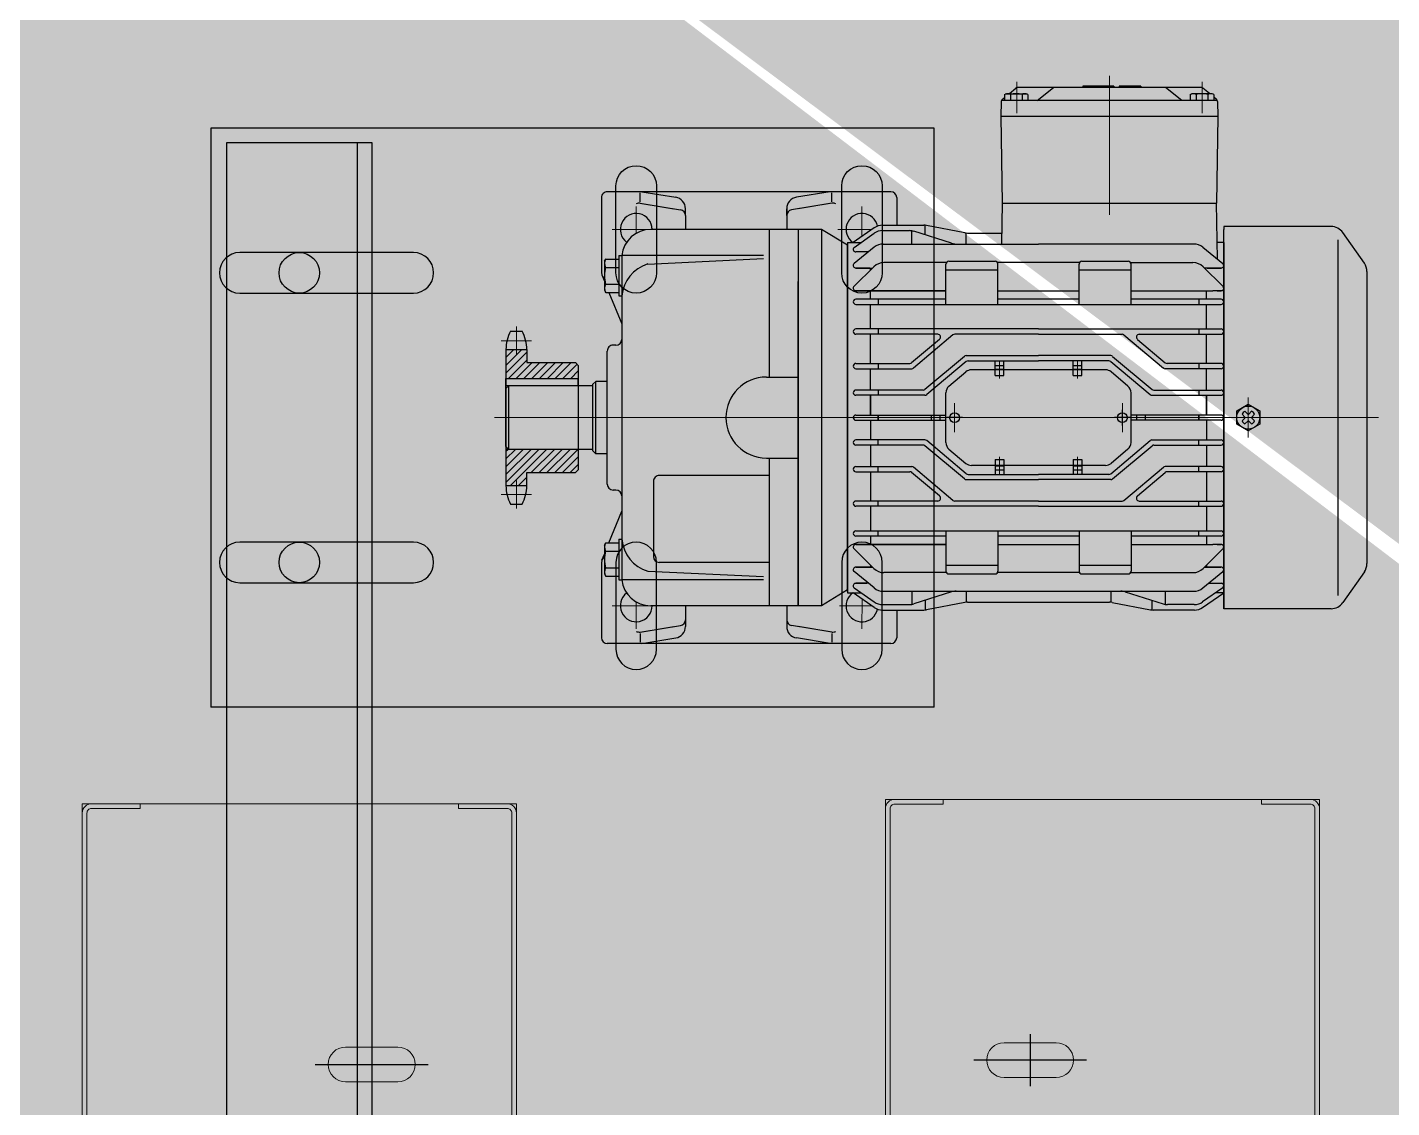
# Model space of a CAD drawing. Header units: millimetres. Extents: x 2370 to 266135, y -585395 to 33485.
# Drawn here: x 99415 to 100358, y 18239 to 18985 of the extents above; entities that cross this region are included whole.
import ezdxf
from ezdxf.lldxf.tags import DXFTag

# ---------------------------------------------------------------- set-up
doc = ezdxf.new("R2010")
doc.units = ezdxf.units.MM
for name, color, linetype, lineweight in [('0해치', 253, 'Continuous', 9), ('CENTER', 1, 'CENTER', 9), ('PANEL', 4, 'Continuous', 13)]:
    doc.layers.add(name, color=color, linetype=linetype, lineweight=lineweight)
for name, color, linetype in [('1', 1, 'CENTER2'), ('2', 1, 'CENTER'), ('3', 3, 'Continuous'), ('LMBM', 6, 'Continuous'), ('치수', 3, 'Continuous')]:
    doc.layers.add(name, color=color, linetype=linetype)
tags = doc.linetypes.add('CENTER', pattern=[2, 1.25, -0.25, 0.25, -0.25]).pattern_tags.tags
tags[10:11] = [DXFTag(74, 4), DXFTag(75, 0), DXFTag(340, '0'), DXFTag(46, 1.0), DXFTag(50, 0.0), DXFTag(44, 0.0), DXFTag(45, 0.0)]
tags[8:9] = [DXFTag(74, 4), DXFTag(75, 0), DXFTag(340, '0'), DXFTag(46, 1.0), DXFTag(50, 0.0), DXFTag(44, 0.0), DXFTag(45, 0.0)]
tags[6:7] = [DXFTag(74, 4), DXFTag(75, 0), DXFTag(340, '0'), DXFTag(46, 1.0), DXFTag(50, 0.0), DXFTag(44, 0.0), DXFTag(45, 0.0)]
tags[4:5] = [DXFTag(74, 4), DXFTag(75, 0), DXFTag(340, '0'), DXFTag(46, 1.0), DXFTag(50, 0.0), DXFTag(44, 0.0), DXFTag(45, 0.0)]
tags = doc.linetypes.add('CENTER2', pattern=[1.125, 0.75, -0.125, 0.125, -0.125]).pattern_tags.tags
tags[10:11] = [DXFTag(74, 4), DXFTag(75, 0), DXFTag(340, '0'), DXFTag(46, 1.0), DXFTag(50, 0.0), DXFTag(44, 0.0), DXFTag(45, 0.0)]
tags[8:9] = [DXFTag(74, 4), DXFTag(75, 0), DXFTag(340, '0'), DXFTag(46, 1.0), DXFTag(50, 0.0), DXFTag(44, 0.0), DXFTag(45, 0.0)]
tags[6:7] = [DXFTag(74, 4), DXFTag(75, 0), DXFTag(340, '0'), DXFTag(46, 1.0), DXFTag(50, 0.0), DXFTag(44, 0.0), DXFTag(45, 0.0)]
tags[4:5] = [DXFTag(74, 4), DXFTag(75, 0), DXFTag(340, '0'), DXFTag(46, 1.0), DXFTag(50, 0.0), DXFTag(44, 0.0), DXFTag(45, 0.0)]
tags = doc.linetypes.add('HIDDEN', pattern=[0.375, 0.25, -0.125]).pattern_tags.tags
tags[6:7] = [DXFTag(74, 4), DXFTag(75, 0), DXFTag(340, '0'), DXFTag(46, 1.0), DXFTag(50, 0.0), DXFTag(44, 0.0), DXFTag(45, 0.0)]
tags[4:5] = [DXFTag(74, 4), DXFTag(75, 0), DXFTag(340, '0'), DXFTag(46, 1.0), DXFTag(50, 0.0), DXFTag(44, 0.0), DXFTag(45, 0.0)]

# ---------------------------------------------------------------- blocks, each defined once
blk = doc.blocks.new('L50x6')
for p, q in [((0, 50), (1.5, 50)), ((0, 50), (0, 0)), ((6, 45.5), (6, 12.5)), ((12.5, 6), (45.5, 6)), ((0, 0), (50, 0)), ((50, 1.5), (50, 0))]:
    blk.add_line(p, q)
for centre, radius, start, end in [((1.5, 45.5), 4.5, 0, 90), ((12.5, 12.5), 6.5, 180, 270), ((45.5, 1.5), 4.5, 0, 90)]:
    blk.add_arc(centre, radius, start, end)
blk = doc.blocks.new('FQQQQ')
at = {"layer": '1'}
for p, q in [((44156.16, 10780.86), (44156.16, 10738.44)), ((44131.16, 10766.46), (44131.16, 10753.71)), ((44181.16, 10766.46), (44181.16, 10753.71)), ((44124.78, 10760.08), (44137.53, 10760.08)), ((44187.53, 10760.08), (44174.78, 10760.08)), ((44121.16, 10701.08), (44121.16, 10719.08)), ((44140.66, 10710.08), (44101.66, 10710.08)), ((44131.16, 10671.08), (44131.16, 10689.08)), ((44150.66, 10680.08), (44111.66, 10680.08))]:
    blk.add_line(p, q, dxfattribs=at)
at = {"layer": 'LMBM', "color": 6}
blk.add_lwpolyline([(44212.16, 10783.83), (44200.16, 10791.83), (44112.16, 10791.83), (44100.16, 10783.83), (44100.16, 10780.83), (44120.16, 10780.83), (44120.16, 10775.83), (44100.16, 10775.83), (44100.16, 10746.83), (44212.16, 10746.83), (44212.16, 10775.83), (44192.16, 10775.83), (44192.16, 10780.83), (44212.16, 10780.83)], close=True, dxfattribs=at)
blk.add_circle((44131.16, 10760.08), 4.25, dxfattribs=at)
at = {"layer": 'PANEL', "color": 0, "linetype": 'Continuous', "ltscale": 8}
for p, q in [((44093.66, 10783.13), (44093.66, 10820.33)), ((44096.86, 10783.13), (44096.86, 10820.33)), ((44100.06, 10823.53), (44212.26, 10823.53)), ((44215.46, 10820.33), (44215.46, 10783.13)), ((44218.66, 10820.33), (44218.66, 10783.13)), ((44113.66, 10779.93), (44100.06, 10779.93)), ((44113.66, 10776.73), (44113.66, 10779.93)), ((44198.66, 10779.93), (44198.66, 10776.73)), ((44212.26, 10779.93), (44198.66, 10779.93)), ((44113.66, 10776.73), (44100.06, 10776.73)), ((44212.26, 10776.73), (44198.66, 10776.73)), ((44130.16, 10716.08), (44112.16, 10716.08)), ((44130.16, 10704.08), (44112.16, 10704.08)), ((44140.16, 10686.08), (44122.16, 10686.08)), ((44140.16, 10674.08), (44122.16, 10674.08))]:
    blk.add_line(p, q, dxfattribs=at)
for points in [[(44055.66, 10833.73, 0.414214), (44059.66, 10829.73), (44080.66, 10829.73, -0.414214), (44082.66, 10827.73), (44082.66, 10826.73), (44052.66, 10826.73), (44052.66, 10856.73), (44053.66, 10856.73, -0.414214), (44055.66, 10854.73)], [(44125.66, 10833.73, 0.414214), (44129.66, 10829.73), (44150.66, 10829.73, -0.414214), (44152.66, 10827.73), (44152.66, 10826.73), (44122.66, 10826.73), (44122.66, 10856.73), (44123.66, 10856.73, -0.414214), (44125.66, 10854.73)], [(44192.66, 10833.73, -0.414214), (44188.66, 10829.73), (44167.66, 10829.73, 0.414214), (44165.66, 10827.73), (44165.66, 10826.73), (44195.66, 10826.73), (44195.66, 10856.73), (44194.66, 10856.73, 0.414214), (44192.66, 10854.73)]]:
    blk.add_lwpolyline(points, format="xyb", close=True, dxfattribs=at)
blk.add_lwpolyline([(44100.06, 10826.73), (44212.26, 10826.73)], dxfattribs=at)
at = {"layer": 'PANEL', "color": 4, "linetype": 'HIDDEN'}
for points in [[(44082.76, 10593.28, 0.414214), (44084.36, 10591.68), (44101.16, 10591.68), (44101.16, 10590.08), (44084.36, 10590.08, -0.414214), (44081.16, 10593.28), (44081.16, 10766.88, -0.414214), (44084.36, 10770.08), (44101.16, 10770.08), (44101.16, 10768.48), (44084.36, 10768.48, 0.414214), (44082.76, 10766.88)], [(44229.56, 10593.28, -0.414214), (44227.96, 10591.68), (44211.16, 10591.68), (44211.16, 10590.08), (44227.96, 10590.08, 0.414214), (44231.16, 10593.28), (44231.16, 10766.88, 0.414214), (44227.96, 10770.08), (44211.16, 10770.08), (44211.16, 10768.48), (44227.96, 10768.48, -0.414214), (44229.56, 10766.88)]]:
    blk.add_lwpolyline(points, format="xyb", close=True, dxfattribs=at)
at = {"layer": 'PANEL', "color": 0, "linetype": 'Continuous', "ltscale": 8}
blk.add_lwpolyline([(44081.16, 10770.08), (44231.16, 10770.08), (44231.16, 10590.08), (44081.16, 10590.08)], close=True, dxfattribs=at)
for centre in [(44131.16, 10760.08), (44181.16, 10760.08)]:
    blk.add_circle(centre, 4.25, dxfattribs=at)
for centre, radius, start, end in [((44100.06, 10820.33), 6.4, 90, 180), ((44212.26, 10820.33), 6.4, 0, 90), ((44100.06, 10820.33), 3.2, 90, 180), ((44212.26, 10820.33), 3.2, 0, 90), ((44100.06, 10783.13), 6.4, 180, 270), ((44100.06, 10783.13), 3.2, 180, 270), ((44212.26, 10783.13), 3.2, 270, 0), ((44212.26, 10783.13), 6.4, 270, 0), ((44112.16, 10710.08), 6, 90, 270), ((44130.16, 10710.08), 6, 270, 90), ((44122.16, 10680.08), 6, 90, 270), ((44140.16, 10680.08), 6, 270, 90)]:
    blk.add_arc(centre, radius, start, end, dxfattribs=at)
at = {"xscale": -1, "rotation": 90}
blk.add_blockref('L50x6', (44093.66, 10826.73), dxfattribs=at)
blk = doc.blocks.new('234432534')
at = {"xscale": -1, "rotation": 180}
blk.add_blockref('FQQQQ', (-36865.51, 146823.69), dxfattribs=at)
blk = doc.blocks.new('FQQQQQQ')
at = {"layer": '1'}
for p, q in [((44799.54, 10780.86), (44799.54, 10738.44)), ((44774.54, 10766.46), (44774.54, 10753.71)), ((44824.54, 10766.46), (44824.54, 10753.71)), ((44768.17, 10760.08), (44780.92, 10760.08)), ((44830.92, 10760.08), (44818.17, 10760.08)), ((44834.54, 10701.08), (44834.54, 10719.08)), ((44815.04, 10710.08), (44854.04, 10710.08)), ((44824.54, 10671.08), (44824.54, 10689.08)), ((44805.04, 10680.08), (44844.04, 10680.08))]:
    blk.add_line(p, q, dxfattribs=at)
at = {"layer": 'LMBM', "color": 6}
blk.add_lwpolyline([(44855.54, 10783.83), (44843.54, 10791.83), (44755.54, 10791.83), (44743.54, 10783.83), (44743.54, 10780.83), (44763.54, 10780.83), (44763.54, 10775.83), (44743.54, 10775.83), (44743.54, 10746.83), (44855.54, 10746.83), (44855.54, 10775.83), (44835.54, 10775.83), (44835.54, 10780.83), (44855.54, 10780.83)], close=True, dxfattribs=at)
blk.add_circle((44774.54, 10760.08), 4.25, dxfattribs=at)
at = {"layer": 'PANEL', "color": 0, "linetype": 'Continuous', "ltscale": 8}
for p, q in [((44737.04, 10783.13), (44737.04, 10820.33)), ((44740.24, 10783.13), (44740.24, 10820.33)), ((44743.44, 10823.53), (44855.64, 10823.53)), ((44858.84, 10820.33), (44858.84, 10783.13)), ((44862.04, 10820.33), (44862.04, 10783.13)), ((44757.04, 10779.93), (44743.44, 10779.93)), ((44757.04, 10776.73), (44757.04, 10779.93)), ((44842.04, 10779.93), (44842.04, 10776.73)), ((44855.64, 10779.93), (44842.04, 10779.93)), ((44757.04, 10776.73), (44743.44, 10776.73)), ((44855.64, 10776.73), (44842.04, 10776.73)), ((44825.54, 10716.08), (44843.54, 10716.08)), ((44825.54, 10704.08), (44843.54, 10704.08)), ((44815.54, 10686.08), (44833.54, 10686.08)), ((44815.54, 10674.08), (44833.54, 10674.08))]:
    blk.add_line(p, q, dxfattribs=at)
for points in [[(44726.04, 10833.73, -0.414214), (44722.04, 10829.73), (44701.04, 10829.73, 0.414214), (44699.04, 10827.73), (44699.04, 10826.73), (44729.04, 10826.73), (44729.04, 10856.73), (44728.04, 10856.73, 0.414214), (44726.04, 10854.73)], [(44781.04, 10833.73, -0.414214), (44777.04, 10829.73), (44756.04, 10829.73, 0.414214), (44754.04, 10827.73), (44754.04, 10826.73), (44784.04, 10826.73), (44784.04, 10856.73), (44783.04, 10856.73, 0.414214), (44781.04, 10854.73)], [(44836.04, 10833.73, -0.414214), (44832.04, 10829.73), (44811.04, 10829.73, 0.414214), (44809.04, 10827.73), (44809.04, 10826.73), (44839.04, 10826.73), (44839.04, 10856.73), (44838.04, 10856.73, 0.414214), (44836.04, 10854.73)]]:
    blk.add_lwpolyline(points, format="xyb", close=True, dxfattribs=at)
blk.add_lwpolyline([(44743.44, 10826.73), (44855.64, 10826.73)], dxfattribs=at)
at = {"layer": 'PANEL', "color": 4, "linetype": 'HIDDEN'}
for points in [[(44726.14, 10593.28, 0.414214), (44727.74, 10591.68), (44744.54, 10591.68), (44744.54, 10590.08), (44727.74, 10590.08, -0.414214), (44724.54, 10593.28), (44724.54, 10766.88, -0.414214), (44727.74, 10770.08), (44744.54, 10770.08), (44744.54, 10768.48), (44727.74, 10768.48, 0.414214), (44726.14, 10766.88)], [(44872.94, 10593.28, -0.414214), (44871.34, 10591.68), (44854.54, 10591.68), (44854.54, 10590.08), (44871.34, 10590.08, 0.414214), (44874.54, 10593.28), (44874.54, 10766.88, 0.414214), (44871.34, 10770.08), (44854.54, 10770.08), (44854.54, 10768.48), (44871.34, 10768.48, -0.414214), (44872.94, 10766.88)]]:
    blk.add_lwpolyline(points, format="xyb", close=True, dxfattribs=at)
at = {"layer": 'PANEL', "color": 0, "linetype": 'Continuous', "ltscale": 8}
blk.add_lwpolyline([(44724.54, 10770.08), (44874.54, 10770.08), (44874.54, 10590.08), (44724.54, 10590.08)], close=True, dxfattribs=at)
for centre in [(44774.54, 10760.08), (44824.54, 10760.08)]:
    blk.add_circle(centre, 4.25, dxfattribs=at)
for centre, radius, start, end in [((44743.44, 10820.33), 6.4, 90, 180), ((44855.64, 10820.33), 6.4, 0, 90), ((44743.44, 10820.33), 3.2, 90, 180), ((44855.64, 10820.33), 3.2, 0, 90), ((44743.44, 10783.13), 6.4, 180, 270), ((44743.44, 10783.13), 3.2, 180, 270), ((44855.64, 10783.13), 3.2, 270, 0), ((44855.64, 10783.13), 6.4, 270, 0), ((44825.54, 10710.08), 6, 90, 270), ((44843.54, 10710.08), 6, 270, 90), ((44815.54, 10680.08), 6, 90, 270), ((44833.54, 10680.08), 6, 270, 90)]:
    blk.add_arc(centre, radius, start, end, dxfattribs=at)
at = {"xscale": -1, "rotation": 89.99999999999982}
blk.add_blockref('L50x6', (44737.04, 10826.73), dxfattribs=at)
blk = doc.blocks.new('23434D434')
at = {"xscale": -1}
blk.add_blockref('FQQQQQQ', (47864.06, 118686.51), dxfattribs=at)
blk = doc.blocks.new('T111')
at = {"layer": '치수', "color": 6, "linetype": 'Continuous'}
for p, q in [((40920.83, 9237.83), (41170.83, 9237.83)), ((40920.83, 9237.83), (40920.83, 9037.83)), ((41170.83, 9037.83), (41170.83, 9237.83)), ((40920.83, 9037.83), (41170.83, 9037.83))]:
    blk.add_line(p, q, dxfattribs=at)
for points in [[(40952.83, 9187.83), (40952.83, 9217.83, 1), (40938.83, 9217.83), (40938.83, 9187.83, 1)], [(41030.83, 9187.83), (41030.83, 9217.83, 1), (41016.83, 9217.83), (41016.83, 9187.83, 1)], [(41100.83, 9180.83), (41160.83, 9180.83, 1), (41160.83, 9194.83), (41100.83, 9194.83, 1)], [(40952.83, 9087.83), (40952.83, 9057.83, -1), (40938.83, 9057.83), (40938.83, 9087.83, -1)], [(41030.83, 9087.83), (41030.83, 9057.83, -1), (41016.83, 9057.83), (41016.83, 9087.83, -1)], [(41100.83, 9080.83), (41160.83, 9080.83, 1), (41160.83, 9094.83), (41100.83, 9094.83, 1)]]:
    blk.add_lwpolyline(points, format="xyb", close=True, dxfattribs=at)
blk = doc.blocks.new('SD')
for p, q in [((722.29, -127.34), (728.13, -122.44)), ((730.05, -121.74), (776.38, -121.74)), ((784.14, -127.34), (778.31, -122.44)), ((721.22, -129.64), (721.22, -146.84)), ((785.22, -129.64), (785.22, -146.84)), ((722.29, -149.14), (728.13, -154.04)), ((784.14, -149.14), (778.31, -154.04)), ((730.05, -154.74), (776.38, -154.74))]:
    blk.add_line(p, q)
for centre, start, end in [((730.05, -124.74), 90, 130), ((776.38, -124.74), 50, 90), ((724.22, -129.64), 130, 180), ((782.22, -129.64), 0, 50), ((724.22, -146.84), 180, 230), ((782.22, -146.84), 310, 0), ((730.05, -151.74), 230, 270), ((776.38, -151.74), 270, 310)]:
    blk.add_arc(centre, 3, start, end)
blk = doc.blocks.new('UUY')
h = blk.add_hatch()
h.set_pattern_fill('ANSI31', color=6, scale=0.6)
h.set_pattern_definition([(45, (-478288.1749, -22949.0333), (-1.347038418, 1.347038418), [])])
h.paths.add_polyline_path([(40661.2, 9613.45), (40661.2, 9625.93), (40654, 9625.93), (40654, 9621.45), (40637.2, 9621.45), (40636.2, 9620.45), (40636.2, 9613.45)])
h.paths.add_polyline_path([(40636.2, 9588.95), (40636.2, 9584.45), (40637.2, 9583.45), (40654, 9583.45), (40654, 9578.97), (40661.2, 9578.97), (40661.2, 9588.95)])
h = blk.add_hatch(color=256)
h.paths.add_polyline_path([(40441.83, 9488.45), (40441.83, 9487.95), (40449.31, 9487.95), (40449.31, 9488.45)])
h.paths.add_polyline_path([(40461.93, 9487.95), (40461.93, 9488.45), (40451.18, 9488.45), (40451.18, 9487.95)])
for p, q in [((40528.2, 9680.45), (40626.2, 9680.45)), ((40548.55, 9677.01), (40548.55, 9680.02)), ((40549.2, 9680.45), (40560.84, 9678.55)), ((40549.2, 9680.45), (40560.84, 9678.55)), ((40549.2, 9680.45), (40560.84, 9678.55)), ((40614.2, 9680.45), (40602.55, 9678.55)), ((40614.2, 9680.45), (40602.55, 9678.55)), ((40614.84, 9677.01), (40614.84, 9680.02)), ((40526.2, 9668.9), (40526.2, 9678.45)), ((40548.55, 9676.5), (40560.2, 9674.6)), ((40549.19, 9676.4), (40562.52, 9674.22)), ((40564.2, 9667.45), (40564.2, 9674.6)), ((40599.2, 9667.45), (40599.2, 9674.6)), ((40614.21, 9676.4), (40600.88, 9674.22)), ((40614.84, 9676.5), (40603.2, 9674.6)), ((40628.2, 9652.45), (40628.2, 9678.45)), ((40364.6, 9655.74), (40372.01, 9666.32)), ((40376.1, 9668.45), (40413.2, 9668.45)), ((40413.2, 9668.45), (40413.2, 9537.45)), ((40413.2, 9602.45), (40413.2, 9668.45)), ((40413.2, 9668.45), (40413.2, 9537.45)), ((40413.2, 9602.45), (40413.2, 9668.45)), ((40420.48, 9668.01), (40413.2, 9662.95)), ((40413.46, 9661.18), (40420.48, 9666.1)), ((40423.33, 9668.9), (40437.55, 9668.9)), ((40423.35, 9667.01), (40432.65, 9667.01)), ((40433.42, 9662.4), (40433.42, 9666.95)), ((40447.2, 9662.64), (40434.16, 9666.78)), ((40438.02, 9665.55), (40438.02, 9668.87)), ((40451.74, 9666.28), (40438.48, 9668.81)), ((40452.2, 9662.4), (40452.2, 9666.21)), ((40501.73, 9666.19), (40452.67, 9666.19)), ((40502.2, 9662.4), (40502.2, 9666.21)), ((40502.66, 9666.28), (40515.92, 9668.81)), ((40507.2, 9662.64), (40520.23, 9666.78)), ((40516.38, 9665.55), (40516.38, 9668.87)), ((40531.07, 9668.9), (40516.85, 9668.9)), ((40520.97, 9662.4), (40520.97, 9666.95)), ((40531.05, 9667.01), (40521.75, 9667.01)), ((40533.92, 9668), (40541.2, 9662.95)), ((40540.94, 9661.18), (40533.92, 9666.1)), ((40543.2, 9661.95), (40552.2, 9667.45)), ((40552.2, 9537.45), (40552.2, 9667.45)), ((40552.2, 9667.45), (40560.2, 9667.45)), ((40560.2, 9667.45), (40560.2, 9555.45)), ((40560.2, 9667.45), (40611.2, 9667.45)), ((40560.2, 9537.45), (40560.2, 9667.45)), ((40560.2, 9539.18), (40560.2, 9665.72)), ((40570.24, 9616.45), (40570.24, 9667.45)), ((40373.8, 9541.02), (40373.8, 9663.89)), ((40413.2, 9541.95), (40413.2, 9662.95)), ((40413.2, 9662.95), (40415.98, 9662.95)), ((40413.2, 9662.95), (40413.86, 9662.95)), ((40413.2, 9662.95), (40415.98, 9662.95)), ((40420.39, 9661.28), (40413.46, 9655.64)), ((40506.46, 9662.4), (40423.55, 9662.4)), ((40530.85, 9662.4), (40506.46, 9662.4)), ((40534.01, 9661.28), (40540.94, 9655.64)), ((40543.2, 9662.95), (40538.41, 9662.95)), ((40543.2, 9662.95), (40538.41, 9662.95)), ((40543.2, 9662.95), (40540.54, 9662.95)), ((40543.2, 9662.95), (40540.54, 9662.95)), ((40543.2, 9662.95), (40540.54, 9662.95)), ((40543.2, 9662.95), (40540.54, 9662.95)), ((40543.2, 9541.95), (40543.2, 9662.95)), ((40543.2, 9541.95), (40543.2, 9662.95)), ((40543.2, 9662.45), (40543.2, 9660.45)), ((40543.2, 9542.45), (40543.2, 9662.45)), ((40543.2, 9662.45), (40543.2, 9660.45)), ((40543.2, 9542.45), (40543.2, 9662.45)), ((40543.2, 9662.45), (40543.2, 9660.45)), ((40543.2, 9542.95), (40543.2, 9661.95)), ((40543.2, 9660.45), (40543.2, 9544.45)), ((40543.2, 9660.45), (40543.2, 9544.45)), ((40418.38, 9659.64), (40414.1, 9659.64)), ((40445.35, 9655.98), (40423.82, 9655.98)), ((40445.2, 9641.55), (40445.2, 9655.45)), ((40462.2, 9656.45), (40446.2, 9656.45)), ((40463.05, 9655.98), (40491.35, 9655.98)), ((40463.2, 9641.55), (40463.2, 9655.45)), ((40491.2, 9641.55), (40491.2, 9655.45)), ((40508.2, 9656.45), (40492.2, 9656.45)), ((40509.05, 9655.98), (40530.58, 9655.98)), ((40509.2, 9641.55), (40509.2, 9655.45)), ((40536.02, 9659.64), (40540.3, 9659.64)), ((40540.3, 9659.64), (40536.5, 9659.64)), ((40572.24, 9658.45), (40621.2, 9658.45)), ((40612.2, 9655.5), (40572.24, 9657.36)), ((40622.2, 9658.45), (40621.2, 9658.45)), ((40621.2, 9644.45), (40621.2, 9658.45)), ((40621.2, 9547.45), (40621.2, 9657.45)), ((40622.2, 9644.45), (40622.2, 9658.45)), ((40626.75, 9657.23), (40622.2, 9657.23)), ((40627.2, 9656.45), (40626.75, 9657.23)), ((40627.2, 9646.45), (40627.2, 9656.45)), ((40363.7, 9552.03), (40363.7, 9652.87)), ((40420.31, 9654.54), (40413.46, 9647.79)), ((40414.1, 9654.1), (40419.87, 9654.1)), ((40419.87, 9654.1), (40414.16, 9654.1)), ((40419.2, 9653.44), (40419.2, 9654.1)), ((40463.2, 9653.45), (40445.2, 9653.45)), ((40509.2, 9653.45), (40491.2, 9653.45)), ((40534.09, 9654.54), (40540.94, 9647.79)), ((40540.3, 9654.1), (40534.53, 9654.1)), ((40535.2, 9653.44), (40535.2, 9654.1)), ((40535.46, 9654.1), (40540.3, 9654.1)), ((40570.24, 9652.45), (40608.24, 9652.45)), ((40626.75, 9654.34), (40622.2, 9654.34)), ((40628.05, 9651.7), (40627.2, 9649.6)), ((40415.5, 9646.25), (40414.1, 9646.25)), ((40414.1, 9646.25), (40417, 9646.25)), ((40445.2, 9646.25), (40417, 9646.25)), ((40419.2, 9643.35), (40419.2, 9646.25)), ((40491.2, 9646.25), (40463.2, 9646.25)), ((40509.2, 9646.25), (40540.3, 9646.25)), ((40540.3, 9646.25), (40509.2, 9646.25)), ((40540.3, 9646.25), (40509.2, 9646.25)), ((40535.2, 9643.35), (40535.2, 9646.25)), ((40540.3, 9646.25), (40538.34, 9646.25)), ((40539.84, 9646.25), (40540.3, 9646.25)), ((40610.24, 9624.45), (40610.24, 9650.45)), ((40626.75, 9648.57), (40622.2, 9648.57)), ((40627.2, 9646.45), (40626.75, 9645.68)), ((40414.1, 9643.35), (40445.2, 9643.35)), ((40463.2, 9641.55), (40414.1, 9641.55)), ((40419.2, 9633.05), (40419.2, 9641.55)), ((40421.77, 9643.35), (40421.77, 9641.55)), ((40463.2, 9643.35), (40491.2, 9643.35)), ((40509.2, 9641.55), (40463.2, 9641.55)), ((40509.2, 9643.35), (40540.3, 9643.35)), ((40540.3, 9641.55), (40509.2, 9641.55)), ((40532.63, 9643.35), (40532.63, 9641.55)), ((40535.2, 9633.05), (40535.2, 9641.55)), ((40625.61, 9645.68), (40621.2, 9634.81)), ((40622.2, 9644.45), (40621.2, 9644.45)), ((40626.75, 9645.68), (40622.2, 9645.68)), ((40477.2, 9633.05), (40414.1, 9633.05)), ((40421.77, 9633.05), (40421.77, 9631.25)), ((40477.2, 9633.05), (40540.3, 9633.05)), ((40532.63, 9633.05), (40532.63, 9631.25)), ((40659.6, 9632.31), (40655.6, 9632.31)), ((40442.39, 9631.25), (40414.1, 9631.25)), ((40419.2, 9621.15), (40419.2, 9631.25)), ((40443.03, 9629.49), (40433.38, 9621.39)), ((40447.66, 9631.02), (40434.03, 9619.59)), ((40477.2, 9631.25), (40448.3, 9631.25)), ((40477.2, 9631.25), (40506.1, 9631.25)), ((40506.74, 9631.02), (40520.37, 9619.59)), ((40511.37, 9629.49), (40521.02, 9621.39)), ((40512.01, 9631.25), (40540.3, 9631.25)), ((40535.2, 9621.15), (40535.2, 9631.25)), ((40623.2, 9627.45), (40624.2, 9627.45)), ((40451.59, 9623.62), (40437.97, 9612.19)), ((40452.24, 9623.85), (40477.2, 9623.85)), ((40502.16, 9623.85), (40477.2, 9623.85)), ((40502.8, 9623.62), (40516.43, 9612.19)), ((40570.24, 9622.45), (40608.24, 9622.45)), ((40626.2, 9625.45), (40626.2, 9579.45)), ((40661.2, 9625.93), (40654, 9625.93)), ((40654, 9625.93), (40654, 9621.45)), ((40661.2, 9578.97), (40661.2, 9625.93)), ((40414.1, 9621.15), (40432.73, 9621.15)), ((40414.1, 9619.35), (40433.39, 9619.35)), ((40419.2, 9611.95), (40419.2, 9619.35)), ((40419.2, 9611.95), (40419.2, 9619.35)), ((40421.77, 9621.15), (40421.77, 9619.35)), ((40452.25, 9621.82), (40438.62, 9610.39)), ((40452.89, 9622.05), (40477.2, 9622.05)), ((40462.2, 9616.95), (40462.2, 9622.05)), ((40465.2, 9620.45), (40462.2, 9620.45)), ((40465.2, 9619.15), (40462.2, 9619.15)), ((40465.2, 9616.95), (40465.2, 9622.05)), ((40501.51, 9622.05), (40477.2, 9622.05)), ((40489.2, 9616.95), (40489.2, 9622.05)), ((40492.2, 9620.45), (40489.2, 9620.45)), ((40492.2, 9619.15), (40489.2, 9619.15)), ((40492.2, 9616.95), (40492.2, 9622.05)), ((40502.15, 9621.82), (40515.77, 9610.39)), ((40540.3, 9619.35), (40521.01, 9619.35)), ((40540.3, 9621.15), (40521.66, 9621.15)), ((40532.63, 9621.15), (40532.63, 9619.35)), ((40535.2, 9611.95), (40535.2, 9619.35)), ((40535.2, 9611.95), (40535.2, 9619.35)), ((40636.2, 9620.45), (40637.2, 9621.45)), ((40636.2, 9584.45), (40636.2, 9620.45)), ((40654, 9621.45), (40637.2, 9621.45)), ((40465.2, 9616.95), (40462.2, 9616.95)), ((40465.2, 9616.95), (40462.2, 9616.95)), ((40492.2, 9616.95), (40489.2, 9616.95)), ((40492.2, 9616.95), (40489.2, 9616.95)), ((40571.2, 9616.45), (40560.2, 9616.45)), ((40626.2, 9614.95), (40630.2, 9614.95)), ((40626.2, 9614.95), (40626.2, 9589.95)), ((40630.2, 9614.95), (40631.2, 9613.95)), ((40630.2, 9614.95), (40630.2, 9589.95)), ((40631.2, 9613.95), (40631.2, 9590.95)), ((40631.2, 9613.45), (40660.2, 9613.45)), ((40636.2, 9613.45), (40661.2, 9613.45)), ((40660.2, 9613.45), (40660.2, 9591.45)), ((40660.2, 9613.45), (40661.2, 9612.45)), ((40437.33, 9611.95), (40414.1, 9611.95)), ((40437.98, 9610.15), (40414.1, 9610.15)), ((40419.2, 9603.35), (40419.2, 9610.15)), ((40421.77, 9611.95), (40421.77, 9610.15)), ((40516.42, 9610.15), (40540.3, 9610.15)), ((40517.07, 9611.95), (40540.3, 9611.95)), ((40532.63, 9611.95), (40532.63, 9610.15)), ((40535.2, 9603.35), (40535.2, 9610.15)), ((40661.2, 9612.45), (40661.2, 9592.45)), ((40402.53, 9603.61), (40403.51, 9602.62)), ((40403.54, 9604.62), (40404.53, 9603.64)), ((40405.85, 9604.62), (40404.87, 9603.64)), ((40406.87, 9603.61), (40405.89, 9602.62)), ((40448.2, 9605.15), (40448.2, 9599.75)), ((40448.2, 9605.15), (40448.2, 9599.75)), ((40448.2, 9605.15), (40448.2, 9599.75)), ((40448.2, 9605.15), (40448.2, 9599.75)), ((40403.51, 9602.28), (40402.53, 9601.3)), ((40404.53, 9601.26), (40403.54, 9600.28)), ((40404.87, 9601.26), (40405.85, 9600.28)), ((40405.89, 9602.28), (40406.87, 9601.3)), ((40414.1, 9603.35), (40445.2, 9603.35)), ((40414.1, 9601.55), (40445.2, 9601.55)), ((40419.2, 9594.75), (40419.2, 9601.55)), ((40419.2, 9601.55), (40419.2, 9594.75)), ((40419.2, 9601.55), (40419.2, 9594.75)), ((40421.77, 9601.55), (40421.77, 9603.35)), ((40421.77, 9603.35), (40421.77, 9601.55)), ((40440.2, 9603.35), (40440.2, 9601.55)), ((40443.2, 9603.35), (40443.2, 9601.55)), ((40445.5, 9602.45), (40450.9, 9602.45)), ((40445.5, 9602.45), (40450.9, 9602.45)), ((40445.5, 9602.45), (40450.9, 9602.45)), ((40445.5, 9602.45), (40450.9, 9602.45)), ((40503.5, 9602.45), (40508.9, 9602.45)), ((40540.3, 9603.35), (40509.2, 9603.35)), ((40540.3, 9601.55), (40509.2, 9601.55)), ((40511.2, 9603.35), (40511.2, 9601.55)), ((40514.2, 9603.35), (40514.2, 9601.55)), ((40532.63, 9601.55), (40532.63, 9603.35)), ((40532.63, 9603.35), (40532.63, 9601.55)), ((40535.2, 9594.75), (40535.2, 9601.55)), ((40535.2, 9601.55), (40535.2, 9594.75)), ((40535.2, 9601.55), (40535.2, 9594.75)), ((40437.98, 9594.75), (40414.1, 9594.75)), ((40421.77, 9592.95), (40421.77, 9594.75)), ((40452.25, 9583.09), (40438.62, 9594.52)), ((40502.15, 9583.09), (40515.77, 9594.52)), ((40516.42, 9594.75), (40540.3, 9594.75)), ((40532.63, 9592.95), (40532.63, 9594.75)), ((40437.33, 9592.95), (40414.1, 9592.95)), ((40419.2, 9592.95), (40419.2, 9585.55)), ((40419.2, 9592.95), (40419.2, 9585.55)), ((40451.59, 9581.29), (40437.97, 9592.72)), ((40502.8, 9581.29), (40516.43, 9592.72)), ((40517.07, 9592.95), (40540.3, 9592.95)), ((40535.2, 9592.95), (40535.2, 9585.55)), ((40535.2, 9592.95), (40535.2, 9585.55)), ((40626.2, 9589.95), (40630.2, 9589.95)), ((40630.2, 9589.95), (40631.2, 9590.95)), ((40631.2, 9591.45), (40660.2, 9591.45)), ((40636.2, 9591.45), (40636.2, 9588.95)), ((40636.2, 9591.45), (40661.2, 9591.45)), ((40660.2, 9591.45), (40661.2, 9592.45)), ((40661.2, 9592.45), (40661.2, 9588.95)), ((40414.1, 9585.55), (40433.39, 9585.55)), ((40421.77, 9583.75), (40421.77, 9585.55)), ((40447.66, 9573.89), (40434.03, 9585.32)), ((40462.2, 9587.95), (40462.2, 9582.85)), ((40465.2, 9587.95), (40462.2, 9587.95)), ((40465.2, 9587.95), (40462.2, 9587.95)), ((40465.2, 9585.75), (40462.2, 9585.75)), ((40465.2, 9587.95), (40465.2, 9582.85)), ((40489.2, 9587.95), (40489.2, 9582.85)), ((40492.2, 9587.95), (40489.2, 9587.95)), ((40492.2, 9587.95), (40489.2, 9587.95)), ((40492.2, 9585.75), (40489.2, 9585.75)), ((40492.2, 9587.95), (40492.2, 9582.85)), ((40506.74, 9573.89), (40520.37, 9585.32)), ((40540.3, 9585.55), (40521.01, 9585.55)), ((40532.63, 9583.75), (40532.63, 9585.55)), ((40571.2, 9588.45), (40560.2, 9588.45)), ((40570.24, 9537.45), (40570.24, 9588.45)), ((40661.2, 9588.95), (40636.2, 9588.95)), ((40414.1, 9583.75), (40432.73, 9583.75)), ((40419.2, 9583.75), (40419.2, 9573.65)), ((40443.03, 9575.42), (40433.38, 9583.52)), ((40452.24, 9581.05), (40477.2, 9581.05)), ((40452.89, 9582.85), (40477.2, 9582.85)), ((40465.2, 9584.45), (40462.2, 9584.45)), ((40501.51, 9582.85), (40477.2, 9582.85)), ((40502.16, 9581.05), (40477.2, 9581.05)), ((40492.2, 9584.45), (40489.2, 9584.45)), ((40511.37, 9575.42), (40521.02, 9583.52)), ((40540.3, 9583.75), (40521.66, 9583.75)), ((40535.2, 9583.75), (40535.2, 9573.65)), ((40637.2, 9583.45), (40636.2, 9584.45)), ((40654, 9583.45), (40637.2, 9583.45)), ((40654, 9578.97), (40654, 9583.45)), ((40623.2, 9577.45), (40624.2, 9577.45)), ((40661.2, 9578.97), (40654, 9578.97)), ((40442.39, 9573.65), (40414.1, 9573.65)), ((40477.2, 9571.85), (40414.1, 9571.85)), ((40419.2, 9571.85), (40419.2, 9563.35)), ((40421.77, 9571.85), (40421.77, 9573.65)), ((40477.2, 9573.65), (40448.3, 9573.65)), ((40477.2, 9573.65), (40506.1, 9573.65)), ((40477.2, 9571.85), (40540.3, 9571.85)), ((40512.01, 9573.65), (40540.3, 9573.65)), ((40532.63, 9571.85), (40532.63, 9573.65)), ((40535.2, 9571.85), (40535.2, 9563.35)), ((40659.6, 9572.6), (40655.6, 9572.6)), ((40625.61, 9559.22), (40621.2, 9570.1)), ((40463.2, 9563.35), (40414.1, 9563.35)), ((40414.1, 9561.55), (40445.2, 9561.55)), ((40419.2, 9561.55), (40419.2, 9558.65)), ((40419.2, 9561.55), (40419.2, 9558.65)), ((40421.77, 9561.55), (40421.77, 9563.35)), ((40445.2, 9563.35), (40445.2, 9549.45)), ((40509.2, 9563.35), (40463.2, 9563.35)), ((40463.2, 9563.35), (40463.2, 9549.45)), ((40463.2, 9561.55), (40491.2, 9561.55)), ((40491.2, 9563.35), (40491.2, 9549.45)), ((40540.3, 9563.35), (40509.2, 9563.35)), ((40509.2, 9563.35), (40509.2, 9549.45)), ((40509.2, 9561.55), (40540.3, 9561.55)), ((40532.63, 9561.55), (40532.63, 9563.35)), ((40535.2, 9561.55), (40535.2, 9558.65)), ((40420.31, 9550.36), (40413.46, 9557.11)), ((40415.5, 9558.65), (40414.1, 9558.65)), ((40414.1, 9558.65), (40417, 9558.65)), ((40445.2, 9558.65), (40417, 9558.65)), ((40491.2, 9558.65), (40463.2, 9558.65)), ((40509.2, 9558.65), (40540.3, 9558.65)), ((40540.3, 9558.65), (40509.2, 9558.65)), ((40540.3, 9558.65), (40509.2, 9558.65)), ((40534.09, 9550.36), (40540.94, 9557.11)), ((40540.3, 9558.65), (40538.34, 9558.65)), ((40539.84, 9558.65), (40540.3, 9558.65)), ((40622.2, 9560.45), (40621.2, 9560.45)), ((40621.2, 9546.45), (40621.2, 9560.45)), ((40622.2, 9546.45), (40622.2, 9560.45)), ((40626.75, 9559.22), (40622.2, 9559.22)), ((40626.75, 9556.34), (40622.2, 9556.34)), ((40627.2, 9558.45), (40626.75, 9559.22)), ((40627.2, 9548.45), (40627.2, 9558.45)), ((40560.2, 9537.45), (40560.2, 9555.45)), ((40628.05, 9553.2), (40627.2, 9555.31)), ((40628.2, 9526.45), (40628.2, 9552.45)), ((40364.6, 9549.16), (40372.01, 9538.58)), ((40364.6, 9549.16), (40372.01, 9538.58)), ((40420.39, 9543.62), (40413.46, 9549.26)), ((40418.93, 9550.8), (40414.1, 9550.8)), ((40414.1, 9550.8), (40419.87, 9550.8)), ((40415.36, 9547.71), (40415.7, 9528.45)), ((40445.35, 9548.92), (40423.82, 9548.92)), ((40463.2, 9551.45), (40445.2, 9551.45)), ((40462.2, 9548.45), (40446.2, 9548.45)), ((40463.05, 9548.92), (40491.35, 9548.92)), ((40509.2, 9551.45), (40491.2, 9551.45)), ((40508.2, 9548.45), (40492.2, 9548.45)), ((40509.05, 9548.92), (40530.58, 9548.92)), ((40534.01, 9543.62), (40540.94, 9549.26)), ((40540.3, 9550.8), (40534.53, 9550.8)), ((40535.2, 9551.46), (40535.2, 9550.8)), ((40535.46, 9550.8), (40540.3, 9550.8)), ((40612.2, 9549.41), (40572.24, 9547.54)), ((40626.75, 9550.56), (40622.2, 9550.56)), ((40626.75, 9547.68), (40622.2, 9547.68)), ((40627.2, 9548.45), (40626.75, 9547.68)), ((40423.54, 9542.5), (40477.2, 9542.5)), ((40530.85, 9542.5), (40477.2, 9542.5)), ((40489.7, 9528.45), (40489.94, 9542.45)), ((40502.2, 9542.5), (40502.2, 9538.69)), ((40507.2, 9542.26), (40520.23, 9538.12)), ((40520.97, 9542.5), (40520.97, 9537.95)), ((40540.94, 9543.72), (40533.92, 9538.8)), ((40536.02, 9545.26), (40540.3, 9545.26)), ((40543.2, 9542.95), (40552.2, 9537.45)), ((40572.24, 9546.45), (40621.2, 9546.45)), ((40622.2, 9546.45), (40621.2, 9546.45)), ((40413.2, 9541.95), (40415.46, 9541.95)), ((40413.2, 9536.45), (40413.2, 9537.45)), ((40501.73, 9538.71), (40489.88, 9538.71)), ((40502.66, 9538.62), (40515.92, 9536.09)), ((40516.38, 9539.35), (40516.38, 9536.03)), ((40531.05, 9537.89), (40521.75, 9537.89)), ((40533.92, 9536.9), (40541.2, 9541.95)), ((40533.92, 9536.9), (40541.2, 9541.95)), ((40543.2, 9541.95), (40538.41, 9541.95)), ((40543.2, 9541.95), (40538.41, 9541.95)), ((40552.2, 9537.45), (40560.2, 9537.45)), ((40560.2, 9537.45), (40611.2, 9537.45)), ((40564.2, 9530.3), (40564.2, 9537.45)), ((40599.2, 9532.66), (40599.2, 9537.45)), ((40376.1, 9536.45), (40413.2, 9536.45)), ((40376.1, 9536.45), (40413.2, 9536.45)), ((40531.07, 9536.01), (40516.85, 9536.01)), ((40526.2, 9526.45), (40526.2, 9536.01)), ((40415.2, 9498.45), (40415.7, 9528.45)), ((40489.7, 9528.45), (40415.7, 9528.45)), ((40490.2, 9498.45), (40489.7, 9528.45)), ((40548.55, 9528.4), (40560.2, 9530.3)), ((40549.19, 9528.5), (40562.52, 9530.68)), ((40564.2, 9532.66), (40564.2, 9530.3)), ((40599.2, 9532.66), (40599.2, 9530.3)), ((40614.21, 9528.5), (40600.88, 9530.68)), ((40614.84, 9528.4), (40603.2, 9530.3)), ((40528.2, 9524.45), (40626.2, 9524.45)), ((40548.55, 9527.89), (40548.55, 9524.88)), ((40549.2, 9524.45), (40560.84, 9526.36)), ((40549.2, 9524.45), (40560.84, 9526.36)), ((40614.2, 9524.45), (40602.55, 9526.36)), ((40614.84, 9527.89), (40614.84, 9524.88)), ((40415.2, 9498.45), (40490.2, 9498.45)), ((40415.31, 9493.31), (40415.2, 9498.45)), ((40490.08, 9493.31), (40490.2, 9498.45)), ((40415.39, 9492.95), (40490.01, 9492.95)), ((40415.68, 9492.56), (40416.63, 9491.78)), ((40416.65, 9490.9), (40417.2, 9490.59)), ((40418.13, 9490.55), (40420.42, 9488.68)), ((40424.74, 9490.9), (40424.2, 9490.59)), ((40427.7, 9492.95), (40433.34, 9488.45)), ((40477.7, 9492.95), (40472.05, 9488.45)), ((40480.85, 9490.9), (40481.39, 9490.59)), ((40487.26, 9490.55), (40484.97, 9488.68)), ((40488.93, 9490.9), (40488.39, 9490.59)), ((40489.71, 9492.56), (40488.93, 9491.92)), ((40421.05, 9488.45), (40484.34, 9488.45)), ((40441.83, 9487.95), (40441.83, 9488.45)), ((40441.83, 9488.45), (40461.93, 9488.45)), ((40441.83, 9487.95), (40449.31, 9487.95)), ((40451.18, 9487.95), (40461.93, 9487.95)), ((40461.93, 9487.95), (40461.93, 9488.45))]:
    blk.add_line(p, q)
at = {"color": 1, "linetype": 'CENTER2', "lineweight": 15, "ltscale": 0.5}
for p, q in [((40657.6, 9633.87), (40657.6, 9624.11)), ((40662.84, 9628.99), (40652.36, 9628.99)), ((40657.6, 9571.04), (40657.6, 9580.8)), ((40662.84, 9575.92), (40652.36, 9575.92))]:
    blk.add_line(p, q, dxfattribs=at)
at = {"extrusion": (-0.5, 0.866025, 0)}
for p, q in [((40400.7, 9604.76), (40404.7, 9607.07)), ((40408.7, 9600.14), (40404.7, 9597.83))]:
    blk.add_line(p, q, dxfattribs=at)
at = {"extrusion": (1, -3.67382e-16, 0)}
for p, q in [((40400.7, 9600.14), (40400.7, 9604.76)), ((40408.7, 9604.76), (40408.7, 9600.14)), ((40416.65, 9490.9), (40416.65, 9492.99)), ((40418.68, 9490.9), (40418.68, 9492.99)), ((40422.72, 9490.9), (40422.72, 9492.99)), ((40424.74, 9490.9), (40424.74, 9492.99))]:
    blk.add_line(p, q, dxfattribs=at)
at = {"extrusion": (0.5, 0.866025, 0)}
for p, q in [((40404.7, 9607.07), (40408.7, 9604.76)), ((40404.7, 9597.83), (40400.7, 9600.14))]:
    blk.add_line(p, q, dxfattribs=at)
at = {"extrusion": (-3.67382e-16, -1, 0)}
for p, q in [((40417.2, 9490.59), (40424.2, 9490.59)), ((40488.39, 9490.59), (40481.39, 9490.59))]:
    blk.add_line(p, q, dxfattribs=at)
at = {"extrusion": (-1, 3.67382e-16, 0)}
for p, q in [((40480.85, 9490.9), (40480.85, 9492.99)), ((40482.87, 9490.9), (40482.87, 9492.99)), ((40486.91, 9490.9), (40486.91, 9492.99)), ((40488.93, 9490.9), (40488.93, 9492.99))]:
    blk.add_line(p, q, dxfattribs=at)
for centre, radius in [((40404.7, 9602.45), 4), ((40448.2, 9602.45), 1.7), ((40506.2, 9602.45), 1.7)]:
    blk.add_circle(centre, radius)
for centre, radius, start, end in [((40528.2, 9678.45), 2, 90, 180), ((40626.2, 9678.45), 2, 0, 90), ((40548.39, 9673.51), 3, 86.7963, 113.7226), ((40560.2, 9674.6), 4, 0, 80.7147), ((40562.2, 9672.25), 2, 0, 80.7147), ((40603.2, 9674.6), 4, 99.2853, 180), ((40601.2, 9672.25), 2, 99.2853, 180), ((40615.01, 9673.51), 3, 66.2774, 93.2037), ((40538.2, 9667.45), 5.5, 305.0968, 168.1524), ((40616.2, 9667.45), 5.5, 306.8615, 180), ((40376.1, 9663.45), 5, 90, 145), ((40423.33, 9663.9), 5, 90, 124.7499), ((40423.35, 9662.01), 5, 90, 125.063), ((40432.65, 9662.01), 5, 72.3809, 90), ((40437.55, 9663.9), 5, 79.2029, 90), ((40452.67, 9671.19), 5, 259.2029, 270), ((40501.73, 9671.19), 5, 270, 280.7971), ((40516.85, 9663.9), 5, 90, 100.7971), ((40521.75, 9662.01), 5, 90, 107.6191), ((40531.05, 9662.01), 5, 54.9307, 90), ((40531.07, 9663.9), 5, 55.244, 90), ((40611.16, 9657.35), 10.1, 6.2378, 89.7877), ((40414.1, 9660.54), 0.9, 135, 270), ((40423.55, 9657.4), 5, 90, 129.1501), ((40448.71, 9667.4), 5, 252.3809, 270), ((40505.69, 9667.4), 5, 270, 287.6191), ((40530.85, 9657.4), 5, 50.8434, 90), ((40540.3, 9660.54), 0.9, 270, 45), ((40368.7, 9652.87), 5, 145, 180), ((40414.1, 9655), 0.9, 135, 270), ((40423.82, 9650.98), 5, 90, 134.5953), ((40446.2, 9655.45), 1, 90, 180), ((40462.2, 9655.45), 1, 0, 90), ((40492.2, 9655.45), 1, 90, 180), ((40508.2, 9655.45), 1, 0, 90), ((40530.58, 9650.98), 5, 45.398, 90), ((40540.3, 9655), 0.9, 270, 45), ((40608.4, 9643.21), 12.86, 5.5364, 72.8185), ((40624.64, 9655.78), 2.56, 325.6158, 34.3842), ((40608.24, 9650.45), 2, 0, 90), ((40617.65, 9651.45), 9.55, 342.412, 17.588), ((40626.2, 9652.45), 2, 299.0303, 0), ((40414.1, 9647.15), 0.9, 135, 270), ((40540.3, 9647.15), 0.9, 270, 45), ((40624.64, 9647.12), 2.56, 325.6158, 34.3842), ((40414.1, 9642.45), 0.9, 90, 270), ((40540.3, 9642.45), 0.9, 270, 90), ((40414.1, 9632.15), 0.9, 90, 270), ((40540.3, 9632.15), 0.9, 270, 90), ((40667.5, 9625.93), 13.5, 151.8216, 180), ((40647.7, 9625.93), 13.5, 0, 28.1784), ((40442.39, 9630.25), 1, 310, 90), ((40448.3, 9630.25), 1, 90, 130), ((40506.1, 9630.25), 1, 50, 90), ((40512.01, 9630.25), 1, 90, 230), ((40623.2, 9629.45), 2, 180, 270), ((40624.2, 9625.45), 2, 0, 90), ((40452.24, 9622.85), 1, 90, 130), ((40502.16, 9622.85), 1, 50, 90), ((40608.24, 9624.45), 2, 270, 0), ((40414.1, 9620.25), 0.9, 90, 270), ((40432.73, 9622.15), 1, 270, 310), ((40433.39, 9620.35), 1, 270, 310), ((40452.89, 9621.05), 1, 90, 130), ((40501.51, 9621.05), 1, 50, 90), ((40521.01, 9620.35), 1, 230, 270), ((40521.66, 9622.15), 1, 230, 270), ((40540.3, 9620.25), 0.9, 270, 90), ((40571.2, 9602.45), 14, 270, 90), ((40414.1, 9611.05), 0.9, 90, 270), ((40437.33, 9612.95), 1, 270, 310), ((40437.33, 9612.95), 1, 270, 310), ((40437.98, 9611.15), 1, 270, 310), ((40437.98, 9611.15), 1, 270, 310), ((40516.42, 9611.15), 1, 230, 270), ((40516.42, 9611.15), 1, 230, 270), ((40517.07, 9612.95), 1, 230, 270), ((40517.07, 9612.95), 1, 230, 270), ((40540.3, 9611.05), 0.9, 270, 90), ((40404.7, 9602.45), 2.46, 117.9814, 152.0186), ((40404.7, 9603.81), 0.24, 225, 315), ((40404.7, 9602.45), 2.46, 27.9814, 62.0186), ((40404.7, 9602.45), 2.46, 207.9814, 242.0186), ((40403.34, 9602.45), 0.24, 315, 45), ((40404.7, 9601.09), 0.24, 45, 135), ((40406.06, 9602.45), 0.24, 135, 225), ((40404.7, 9602.45), 2.46, 297.9814, 332.0186), ((40414.1, 9602.45), 0.9, 90, 270), ((40540.3, 9602.45), 0.9, 270, 90), ((40414.1, 9593.85), 0.9, 90, 270), ((40437.98, 9593.75), 1, 50, 90), ((40437.98, 9593.75), 1, 50, 90), ((40516.42, 9593.75), 1, 90, 130), ((40516.42, 9593.75), 1, 90, 130), ((40540.3, 9593.85), 0.9, 270, 90), ((40437.33, 9591.95), 1, 50, 90), ((40437.33, 9591.95), 1, 50, 90), ((40517.07, 9591.95), 1, 90, 130), ((40517.07, 9591.95), 1, 90, 130), ((40414.1, 9584.65), 0.9, 90, 270), ((40433.39, 9584.55), 1, 50, 90), ((40521.01, 9584.55), 1, 90, 130), ((40540.3, 9584.65), 0.9, 270, 90), ((40432.73, 9582.75), 1, 50, 90), ((40452.24, 9582.05), 1, 230, 270), ((40452.89, 9583.85), 1, 230, 270), ((40501.51, 9583.85), 1, 270, 310), ((40502.16, 9582.05), 1, 270, 310), ((40521.66, 9582.75), 1, 90, 130), ((40442.39, 9574.65), 1, 270, 50), ((40512.01, 9574.65), 1, 130, 270), ((40623.2, 9575.45), 2, 90, 180), ((40624.2, 9579.45), 2, 270, 0), ((40667.5, 9578.97), 13.5, 180, 208.1784), ((40647.7, 9578.97), 13.5, 331.8216, 0), ((40414.1, 9572.75), 0.9, 90, 270), ((40448.3, 9574.65), 1, 230, 270), ((40506.1, 9574.65), 1, 270, 310), ((40540.3, 9572.75), 0.9, 270, 90), ((40414.1, 9562.45), 0.9, 90, 270), ((40540.3, 9562.45), 0.9, 270, 90), ((40414.1, 9557.75), 0.9, 90, 225), ((40540.3, 9557.75), 0.9, 315, 90), ((40608.4, 9561.69), 12.86, 287.1815, 354.4636), ((40624.64, 9557.78), 2.56, 325.6158, 34.3842), ((40617.65, 9553.45), 9.55, 342.412, 17.588), ((40368.7, 9552.03), 5, 180, 215), ((40368.7, 9552.03), 5, 180, 215), ((40626.2, 9552.45), 2, 0, 60.9697), ((40414.1, 9549.9), 0.9, 90, 225), ((40423.82, 9553.92), 5, 225.4047, 270), ((40446.2, 9549.45), 1, 180, 270), ((40462.2, 9549.45), 1, 270, 0), ((40492.2, 9549.45), 1, 180, 270), ((40508.2, 9549.45), 1, 270, 0), ((40530.58, 9553.92), 5, 270, 314.602), ((40540.3, 9549.9), 0.9, 315, 90), ((40624.64, 9549.12), 2.56, 325.6158, 34.3842), ((40423.54, 9547.5), 5, 230.8434, 270), ((40505.69, 9537.5), 5, 72.3809, 90), ((40530.85, 9547.5), 5, 270, 309.1566), ((40540.3, 9544.36), 0.9, 315, 90), ((40611.16, 9547.55), 10.1, 270.2127, 353.7561), ((40376.1, 9541.45), 5, 215, 270), ((40376.1, 9541.45), 5, 215, 270), ((40501.73, 9533.71), 5, 79.2029, 90), ((40521.75, 9542.89), 5, 252.3809, 270), ((40531.05, 9542.89), 5, 270, 305.0693), ((40538.2, 9537.45), 5.5, 191.8476, 54.9032), ((40616.2, 9537.45), 5.5, 180, 53.1383), ((40516.85, 9541.01), 5, 259.2029, 270), ((40531.07, 9541.01), 5, 270, 304.756), ((40531.07, 9541.01), 5, 270, 304.756), ((40548.39, 9531.39), 3, 246.2774, 273.2037), ((40560.2, 9530.3), 4, 279.2853, 0), ((40562.2, 9532.66), 2, 279.2853, 0), ((40601.2, 9532.66), 2, 180, 260.7147), ((40603.2, 9530.3), 4, 180, 260.7147), ((40615.01, 9531.39), 3, 266.7963, 293.7226), ((40528.2, 9526.45), 2, 180, 270), ((40626.2, 9526.45), 2, 270, 0), ((40416.31, 9493.33), 1, 181.3, 230.7106), ((40417.67, 9492.37), 1.79, 244.4469, 304.4469), ((40420.7, 9497.27), 6.68, 252.3875, 287.6125), ((40423.73, 9492.37), 1.79, 235.5531, 295.5531), ((40481.86, 9492.37), 1.79, 244.4469, 304.4469), ((40484.89, 9497.27), 6.68, 252.3875, 287.6125), ((40487.92, 9492.37), 1.79, 235.5531, 295.5531), ((40489.08, 9493.33), 1, 309.2894, 358.7), ((40421.05, 9489.45), 1, 230.7106, 270), ((40484.34, 9489.45), 1, 270, 309.2894)]:
    blk.add_arc(centre, radius, start, end)
blk.add_point((40543.2, 9602.45))
at = {"layer": '3'}
for p, q in [((40560.2, 9588.45), (40560.2, 9616.45)), ((40543.2, 9544.45), (40543.2, 9542.45)), ((40543.2, 9544.45), (40543.2, 9542.45)), ((40543.2, 9544.45), (40543.2, 9542.45)), ((40449.31, 9487.95), (40449.31, 9488.45)), ((40451.18, 9487.95), (40451.18, 9488.45))]:
    blk.add_line(p, q, dxfattribs=at)
at = {"layer": 'CENTER', "color": 1, "ltscale": 2}
for p, q in [((40538.18, 9665.05), (40538.2, 9675.39)), ((40616.2, 9666.1), (40616.2, 9675.39)), ((40545.99, 9667.44), (40534.75, 9667.43)), ((40534.71, 9537.45), (40546.49, 9537.45)), ((40538.2, 9529.51), (40538.2, 9539.87)), ((40616.2, 9529.51), (40616.2, 9538.8))]:
    blk.add_line(p, q, dxfattribs=at)
at = {"layer": 'CENTER', "color": 1, "ltscale": 3}
for p, q in [((40607.91, 9667.45), (40624.49, 9667.45)), ((40463.7, 9615.95), (40463.7, 9622.05)), ((40490.7, 9615.95), (40490.7, 9622.05)), ((40404.7, 9595.55), (40404.7, 9609.35)), ((40448.2, 9597.45), (40448.2, 9607.45)), ((40506.2, 9597.45), (40506.2, 9607.45)), ((40506.2, 9605.15), (40506.2, 9599.75)), ((40359.7, 9602.45), (40665.2, 9602.45)), ((40463.7, 9588.95), (40463.7, 9582.85)), ((40490.7, 9588.95), (40490.7, 9582.85)), ((40607.91, 9537.45), (40624.49, 9537.45))]:
    blk.add_line(p, q, dxfattribs=at)
at = {"layer": 'CENTER', "ltscale": 3}
blk.add_line((40452.7, 9484.45), (40452.7, 9532.45), dxfattribs=at)
at = {"layer": 'CENTER'}
for p, q in [((40420.7, 9486.5), (40420.7, 9497.27)), ((40484.7, 9486.5), (40484.7, 9497.27))]:
    blk.add_line(p, q, dxfattribs=at)
at = {"layer": 'Defpoints', "linetype": 'ByBlock'}
for p in [(40654, 9625.93), (40654, 9625.93), (40661.2, 9625.93), (40661.2, 9625.93), (40661.2, 9625.93), (40661.2, 9625.93)]:
    blk.add_point(p, dxfattribs=at)
at = {"layer": 'Defpoints', "color": 0, "linetype": 'ByBlock'}
blk.add_point((40654, 9578.97), dxfattribs=at)
blk.add_point((40654, 9578.97), dxfattribs=at)
at = {"layer": 'Defpoints', "color": 3, "linetype": 'ByBlock'}
blk.add_point((40661.2, 9578.97), dxfattribs=at)
blk.add_point((40661.2, 9578.97), dxfattribs=at)
blk.add_point((40661.2, 9578.97), dxfattribs=at)
blk.add_point((40661.2, 9578.97), dxfattribs=at)
blk.add_blockref('SD', (39723.98, 9740.69))
blk = doc.blocks.new('23SDF32432432')
blk.add_lwpolyline([(-4370.69, 136921.13), (-4370.69, 133279.13), (-4420.69, 133279.13), (-4420.69, 136921.13)], close=True)
for centre in [(-4395.69, 136876.13), (-4395.69, 136776.13)]:
    blk.add_circle(centre, 7)
at = {"layer": '2'}
blk.add_line((-4375.69, 136921.13), (-4375.69, 133279.13), dxfattribs=at)
at = {"rotation": 180}
for name, p in [('UUY', (36336.91, 146428.58)), ('T111', (36744.54, 145963.96))]:
    blk.add_blockref(name, p, dxfattribs=at)

msp = doc.modelspace()

# ---------------------------------------------------------------- hatches: boundary and pattern name
at = {"layer": '0해치', "ltscale": 600, "transparency": 33554687}
h = msp.add_hatch(dxfattribs=at)
h.set_pattern_fill('CONC', color=256, scale=30, angle=180, style=0)
h.set_pattern_definition([(180, (-33959, -646412), (-9e-14, -762), [0, -762]), (180, (-33966.65, -646145.3), (-9e-14, -762), [0, -762]), (180, (-33989.5, -646556.76), (-9e-14, -762), [0, -762]), (158.19859, (-33593.27, -646320.54), (-2286, 762), [82.0699, -4021.4257]), (36.869898, (-33669.47, -646290.06), (-2286, -1524), [38.1, -3771.9]), (310.601295, (-33638.99, -646267.2), (-3810, 4572), [70.2529, -6955.03995]), (26.56505, (-33387.53, -646175.76), (762, 762), [17.0388, -1686.845]), (146.309932, (-33372.3, -646168.14), (-1524, 762), [27.4743, -2719.9558]), (288.43495, (-33395.15, -646152.9), (762, -1524), [24.09656, -2385.559]), (45, (-33875.2, -646099.56), (2e-13, 762), [32.3289, -1045.3018]), (180, (-33852.35, -646076.7), (-762, -762), [45.72, -716.28]), (315, (-33898.07, -646076.7), (762, -1e-13), [32.3289, -1045.3018]), (71.56505, (-33783.77, -646587.24), (-762, -1524), [24.09656, -2385.559]), (180, (-33776.15, -646564.4), (-762, -762), [38.1, -723.9]), (323.130102, (-33814.25, -646564.38), (2286, -1524), [38.1, -3771.9]), (33.690068, (-33379.91, -646594.86), (-1524, -762), [27.4743, -2719.9558]), (161.56505, (-33357.05, -646579.62), (1524, -762), [48.1931, -2361.4625]), (306.869898, (-33402.77, -646564.38), (-1524, 2286), [38.1, -3771.9]), (180, (-33600.9, -646564.4), (-9e-14, -762), [0, -762]), (180, (-33395.15, -646366.26), (-9e-14, -762), [0, -762]), (180, (-33608.5, -646084.3), (-9e-14, -762), [0, -762]), (180, (-33814.25, -646320.54), (-9e-14, -762), [0, -762]), (180, (-33593.3, -646450.1), (-9e-14, -762), [0, -762]), (180, (-33425.6, -646472.94), (-9e-14, -762), [0, -762]), (180, (-33494.2, -646427.2), (-9e-14, -762), [0, -762]), (180, (-33463.7, -646244.34), (-9e-14, -762), [0, -762]), (180, (-33280.85, -646274.8), (-9e-14, -762), [0, -762]), (180, (-33288.5, -646450.1), (-9e-14, -762), [0, -762]), (180, (-33265.6, -646617.7), (-9e-14, -762), [0, -762]), (180, (-33501.8, -646648.2), (-9e-14, -762), [0, -762]), (180, (-33669.5, -646678.7), (-9e-14, -762), [0, -762]), (180, (-33936.2, -646648.2), (-9e-14, -762), [0, -762]), (180, (-33753.3, -646412), (-9e-14, -762), [0, -762]), (180, (-33677.1, -646549.14), (-9e-14, -762), [0, -762]), (180, (-33738.05, -646183.4), (-9e-14, -762), [0, -762]), (180, (-33509.45, -646145.3), (-9e-14, -762), [0, -762]), (180, (-33738.05, -645977.64), (-9e-14, -762), [0, -762]), (180, (-33486.6, -646023.36), (-9e-14, -762), [0, -762]), (180, (-33242.75, -646000.5), (-9e-14, -762), [0, -762]), (180, (-33334.2, -645962.4), (-9e-14, -762), [0, -762]), (180, (-33341.8, -646069.1), (-9e-14, -762), [0, -762]), (180, (-33852.35, -645947.16), (-9e-14, -762), [0, -762]), (180, (-33943.8, -646259.6), (-9e-14, -762), [0, -762]), (180, (-33905.7, -646488.2), (-9e-14, -762), [0, -762]), (180, (-33555.2, -645939.54), (-9e-14, -762), [0, -762])])
edge = h.paths.add_edge_path()
edge.add_line((103266.23, 10248.61), (98666.23, 10248.61))
edge.add_line((103866.23, 9469.61), (103266.23, 9469.61))
edge.add_line((103266.23, 9469.61), (103266.23, 10248.61))
edge.add_line((103866.23, 9469.61), (103866.23, 10248.61))
edge.add_line((111366.23, 10248.61), (103866.23, 10248.61))
edge.add_line((99266.23, 11648.61), (98666.23, 11648.61))
edge.add_line((99266.23, 11648.61), (98866.23, 11648.61))
edge.add_line((99266.23, 18048.61), (98666.23, 18048.61))
edge.add_line((98666.23, 10248.61), (98666.23, 11648.61))
edge.add_line((99266.23, 10848.61), (99266.23, 11648.61))
edge.add_line((98666.23, 18048.61), (98666.23, 20048.61))
edge.add_line((99266.23, 18048.61), (99266.23, 19448.61))
edge.add_line((111366.23, 10248.61), (111366.23, 20048.61))
edge.add_line((110766.23, 10848.61), (110766.23, 19448.61))
edge.add_line((111366.23, 20048.61), (98666.23, 20048.61))
edge.add_line((110766.23, 19448.61), (99266.23, 19448.61))
edge.add_line((110766.23, 10848.61), (99266.23, 10848.61))
edge.add_line((102691.12, 19449.47), (102541.12, 19449.47))
edge.add_line((103043.12, 19449.47), (103193.12, 19449.47))

# ---------------------------------------------------------------- block references
at = {"yscale": 2, "zscale": 2}
for name, p, xscale in [('23SDF32432432', (108394.51, -254936.64), 2), ('234432534', (114184.44, -254018.3), -2)]:
    msp.add_blockref(name, p, dxfattribs=dict(at, xscale=xscale))
at = {"xscale": -2, "yscale": 2, "zscale": 2, "rotation": 180}
msp.add_blockref('23434D434', (94029.1, 277005.09), dxfattribs=at)

doc.saveas('drawing.dxf')
